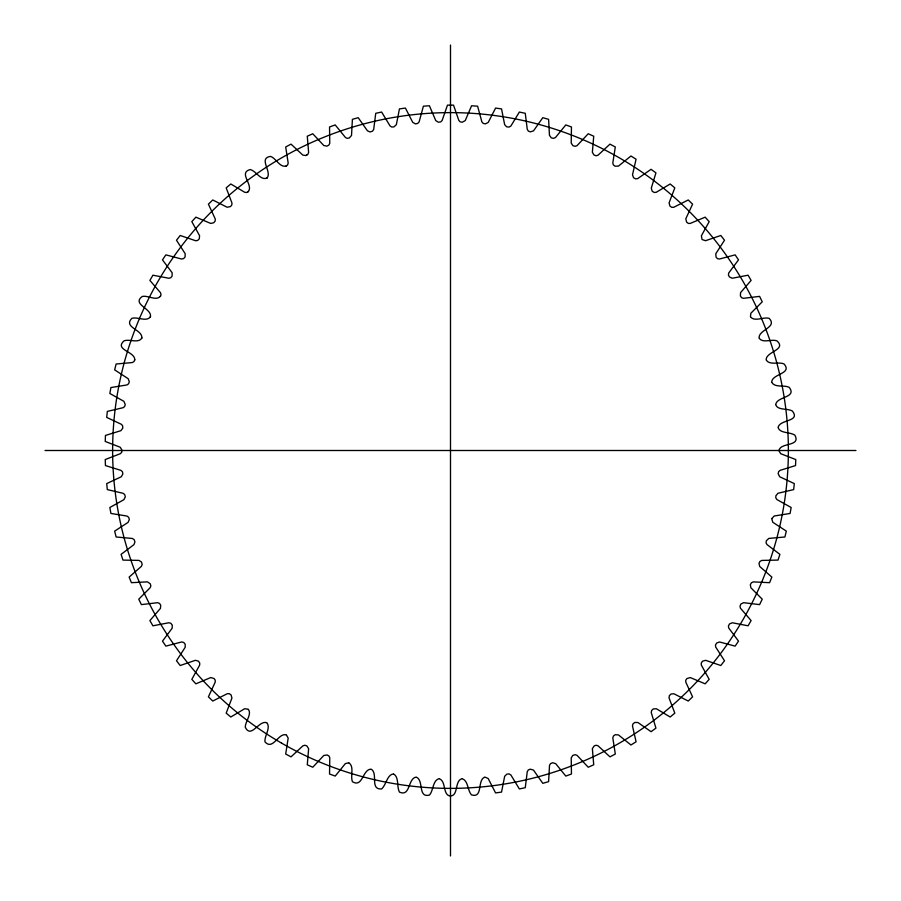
<?xml version="1.0" encoding="UTF-8"?>
<svg xmlns="http://www.w3.org/2000/svg" width="901" height="901" viewBox="0 0 901 901"><rect width="100%" height="100%" fill="white"/><g stroke="black" fill="none" stroke-linecap="round" stroke-linejoin="round"><path stroke-width="1.35" d="M771.808 518.796L772.776 522.253L786.336 531.128L784.884 536.985L768.835 538.426L766.346 540.758L766.064 542.864L766.988 544.564L779.894 554.352L778.036 560.095L761.829 560.422L759.96 561.402L758.98 563.407L759.712 566.481L771.853 577.079L769.589 582.677L753.304 581.888L751.4 582.778L750.319 584.738L750.871 587.767L762.235 599.188L759.599 604.616L743.595 602.69L740.982 603.952L739.991 606.17L740.464 608.22L751.107 620.575L748.089 625.801L732.367 622.771L729.506 623.92L728.413 626.082L728.751 628.065L738.516 641.129L735.137 646.13L719.561 641.996L716.667 643.032L715.484 645.037L715.687 647.042L724.517 660.76L720.8 665.512L705.652 660.32L702.521 661.199L701.271 663.046L701.327 665.062L709.177 679.354L705.145 683.836L690.301 677.575L686.934 678.543L685.762 680.21L685.785 682.136L692.587 696.845L688.24 701.034L673.959 693.793L671.054 693.995L669.342 695.707L669.026 697.881L674.815 713.13L670.186 717.005L656.446 708.783L653.36 708.884L651.648 710.461L651.243 712.522L655.939 728.132L651.063 731.68L637.931 722.523L634.766 722.456L632.964 723.931L632.468 725.891L636.072 741.793L630.959 744.992L618.491 734.934L615.259 734.687L613.446 735.993L612.815 737.919L615.304 754.024L609.977 756.863L598.095 745.848L596.259 745.24L594.232 745.87L592.362 748.63L593.725 764.78L588.218 767.235L577.057 755.353L575.153 754.678L572.754 755.421L571.211 757.899L571.459 774.015L565.794 776.076L555.692 763.643L552.572 762.73L550.455 763.699L549.509 765.377L548.596 781.663L542.796 783.318L533.46 770.073L530.25 769.161L528.369 769.916L527.276 771.616L525.26 787.699L519.359 788.949L510.901 775.006L509.189 773.948L506.869 774.128L504.661 776.279L501.553 792.092L495.584 792.925L488.173 778.509L485.132 777.158M771.875 518.514L774.196 516.003L790.098 513.446L791.146 507.5L777 499.605L775.829 497.96L775.851 495.832L777.968 493.264L793.668 489.603L793.882 487.599L794.299 483.6L779.703 476.753L778.171 473.712L778.633 471.628L780.075 470.356L795.549 465.569L795.763 459.544L780.649 453.687L778.993 450.793M134.654 360.242C136.085 351.548 113.627 350.061 124.101 340.815C129.598 338.753 138.664 343.822 141.919 337.875M134.812 359.679L133.934 361.605L132.256 362.562L116.116 364.015L114.664 369.872L128.156 378.679L129.305 381.63L128.618 383.747L126.996 384.941L110.902 387.554L109.854 393.5L123.921 401.339L125.239 404.594L124.642 406.531L123.212 407.669L107.332 411.397L106.701 417.4L121.455 424.348L122.694 425.948L122.75 428.268L120.847 430.689L105.451 435.431L105.237 441.456L120.261 447.268L122.007 450.207L121.691 452.313L120.351 453.687L105.237 459.544L105.451 465.569L121.016 470.401L122.468 471.809L122.851 474.005L121.297 476.753L106.701 483.6L107.332 489.603L123.212 493.331L124.743 494.638L125.295 496.89L123.921 499.661L109.854 507.5L110.902 513.446L126.996 516.059L128.674 517.332L129.339 519.562L128.077 522.377L114.664 531.128L116.116 536.985L132.357 538.46L134.125 539.62L134.947 541.895L133.945 544.632L121.106 554.352L121.714 556.277L122.964 560.095L138.979 560.399L141.491 562.033L142.167 564.364L141.412 566.335L129.147 577.079L131.411 582.677L147.505 581.866L150.287 583.837L150.861 585.887L150.185 587.689L138.765 599.188L141.401 604.616L157.596 602.69L159.488 603.388L160.738 605.235L160.434 608.389L149.893 620.575L152.911 625.801L168.926 622.749L170.863 623.312L172.282 625.159L172.159 628.234L162.484 641.129L165.863 646.13L181.63 641.974L183.68 642.447L185.189 644.226L185.189 647.312L176.483 660.76L180.2 665.512L195.449 660.298L198.411 661.131L199.729 663.046L199.673 665.062L191.823 679.354L195.855 683.836L210.699 677.575L213.999 678.476L215.204 680.12L215.249 682.034L208.413 696.845L212.76 701.034L227.311 693.691L229.327 693.702L231.129 695.009L231.929 698.072L226.185 713.13L230.814 717.005L244.644 708.738L248.034 709.166M141.716 338.427C143.484 329.653 122.806 327.604 131.861 318.323C137.695 316.544 146.672 322.389 150.535 316.623M150.287 317.163C153.001 308.728 131.152 304.437 142.313 296.44C148.113 295.134 156.481 301.475 160.603 296.024M160.367 296.452L161.031 294.537L160.491 292.69L149.893 280.425L152.911 275.199L168.825 278.251L170.694 277.79L172.08 276.179L172.159 272.766L162.484 259.871L165.863 254.87L181.63 259.026L183.601 258.598L185.088 256.943L185.189 253.688L176.483 240.24L180.2 235.488L195.641 240.736L197.634 240.454L199.29 238.821L199.56 235.668L191.823 221.646L195.855 217.164L210.699 223.425L213.796 222.727L215.17 220.982L215.249 218.966L208.413 204.155L212.76 199.966L227.131 207.241L230.476 206.577L231.827 204.944L231.951 203.018L226.185 187.87L230.814 183.995L244.734 192.296L246.637 192.51L248.496 191.463M248.034 191.834C254.251 185.369 237.661 172.598 250.32 169.557C256.233 171.122 260.794 180.988 267.135 177.947C272.158 171.415 257.979 158.126 270.593 156.402C276.28 158.385 280.065 168.296 286.507 165.874M266.482 178.387L267.056 178.004M286.09 166.122L287.61 164.928L288.185 163.081L285.696 146.976L291.023 144.137L302.826 155.096L305.878 155.546L307.86 154.33L308.626 152.46L307.275 136.22L312.782 133.765L323.797 145.523L326.905 146.142L328.865 145.106L329.766 143.293L329.541 126.985L335.206 124.924L345.455 137.493L347.178 138.349L349.273 137.999L351.525 135.432L352.404 119.337L358.204 117.682L367.417 130.78L370.074 131.963L372.473 131.208L373.69 129.485L375.74 113.301L381.641 112.051L390.032 125.915L391.721 127.03L393.85 126.928L396.339 124.721L399.447 108.908L405.416 108.075L412.714 122.322L415.384 123.876L417.67 123.448L419.111 121.917L423.402 106.183L429.417 105.766L435.746 120.576L438.348 122.221L440.657 121.917L442.109 120.52L447.482 105.135L453.518 105.135L458.846 120.441L460.163 121.838L462.258 122.221L465.254 120.576L471.583 105.766L477.598 106.183L481.889 121.917L483.24 123.403L485.425 123.865L488.229 122.412L495.584 108.075L501.553 108.908L504.639 124.62L506.587 126.793L509.088 127.075L510.901 125.994L519.359 112.051L525.26 113.301L527.276 129.384L528.369 131.084L530.351 131.861L533.527 130.848L542.796 117.682L548.596 119.337L549.464 135.33L551.277 137.83L553.529 138.371L555.478 137.56L565.794 124.924L571.459 126.985L571.211 143.101L572.923 145.669L575.153 146.322L577.057 145.647L588.218 133.765L593.725 136.22L592.362 152.269L593.973 154.995L596.068 155.76L598.005 155.209L609.977 144.137L615.304 146.976L612.815 162.991L613.333 164.838L615 166.167L618.413 166.122L630.959 156.008L636.072 159.207L632.502 174.817L633.549 177.722L635.577 178.871L637.671 178.612L651.063 169.32L655.939 172.868L651.288 188.185L652.2 191.215L654.171 192.465L656.176 192.33L670.186 183.995L674.815 187.87L669.094 202.826L669.871 205.991L671.673 207.298L673.689 207.309L688.24 199.966L692.587 204.155L685.807 218.774L686.596 222.096L688.274 223.392L690.2 223.448L705.145 217.164L709.177 221.646L701.406 235.758L701.947 239.125M306.149 155.422L306.768 155.13M484.547 777.225C476.967 780.536 483.274 798.613 471.381 794.828C467.484 790.2 468.306 780.953 462.359 778.779M461.672 778.802C454.284 781.223 458.823 796.957 449.498 795.887C442.819 794.209 446.085 781.28 439.429 778.802M45.05 450.5L855.95 450.5M438.742 778.779C432.626 780.84 433.505 790.368 429.518 795.031C417.659 798.196 424.044 780.548 416.453 777.225M415.868 777.158C407.781 778.824 410.473 797.058 399.447 792.092C396.508 786.584 399.278 777.462 393.748 774.049M393.264 773.959C387.092 774.804 386.214 784.827 381.641 788.949C369.658 789.783 378.251 773.835 371.415 769.33M370.75 769.161C362.484 769.713 362.641 788.093 352.404 781.663C350.174 775.806 354.487 766.74 348.991 762.91M348.71 762.82L345.376 763.575L335.206 776.076L329.541 774.015L329.777 757.809L329 756.04L327.176 754.959L323.797 755.477L312.782 767.235L309.099 765.613L307.275 764.78L308.638 748.731L306.847 745.915L304.831 745.24L302.905 745.848L291.023 756.863L285.696 754.024L288.174 738.11L286.507 735.126M286.09 734.878C278.33 732.603 272.89 750.972 264.928 741.793C264.421 735.588 270.807 728.346 267.056 722.996M266.572 722.67C258.801 720.079 251.12 739.113 245.275 727.253C245.241 721.419 252.043 714.335 248.417 709.47M702.386 239.655L705.551 240.702L720.8 235.488L724.517 240.24L715.766 253.778L716.081 257.179L717.568 258.7L719.471 259.015L735.137 254.87L738.516 259.871L728.751 272.935L728.413 274.918L729.393 276.922L732.265 278.24L748.089 275.199L751.107 280.425L740.566 292.611L740.397 296.024L741.669 297.735L743.505 298.31L759.599 296.384L762.235 301.812L750.871 313.233L750.465 316.623M750.713 317.163C755.128 321.871 763.305 316.724 769.139 318.323C777.777 327.39 758.698 329.575 759.081 337.875M759.284 338.427C763.158 343.382 771.402 338.922 776.899 340.815C786.933 349.825 766.154 351.514 766.188 359.679M766.346 360.242C769.938 365.468 778.565 361.571 783.983 363.891C792.812 373.802 772.213 373.701 771.752 381.911M771.875 382.486C775.085 387.959 783.96 384.671 789.208 387.362C797.306 397.837 776.831 396.35 775.75 404.493M775.817 404.977C778.025 410.529 787.485 408.142 792.351 411.014C800.921 421.871 779.815 419.28 778.171 427.288M778.205 427.784C780.187 433.584 790.087 431.827 794.919 435.194C801.057 446.919 780.559 442.109 778.993 450.5M450.5 45.05L450.5 855.95M281.562 743.111A337.875 337.875 0 0 0 788.375 450.5A337.875 337.875 0 0 0 281.562 157.889A337.875 337.875 0 0 0 281.562 743.111"/></g></svg>
